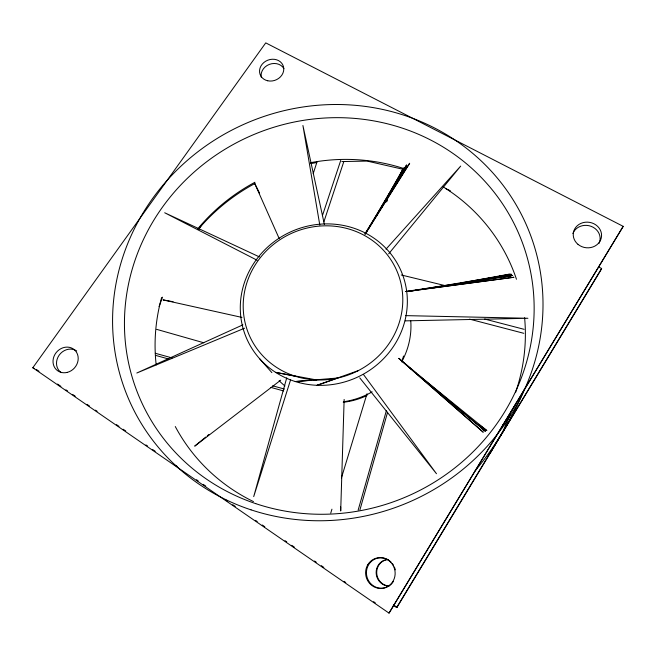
<?xml version="1.0" encoding="UTF-8"?>
<svg xmlns="http://www.w3.org/2000/svg" width="656" height="656" viewBox="0 0 656 656"><rect width="100%" height="100%" fill="white"/><g stroke="black" fill="none" stroke-linecap="round" stroke-linejoin="round"><path stroke-width="0.98" d="M344.146 399.438L340.702 510.991L340.677 506.916M286.738 377.831L253.708 496.617L290.551 379.947M359.939 509.827L387.598 412.214M401.849 361.932L403.522 356.019M358.16 510.114L386.376 410.689M330.747 513.099L331.936 509.179M341.44 477.88L366.991 393.764M313.224 173.569L317.012 161.893M323.875 221.851L343.834 161.524M322.408 215.676L340.735 160.433M159.055 306.614L162.532 297.152M502.906 431.771L510.442 413.108M397.995 178.981L402.538 169.855L383.104 204.574M598.903 267.049L601.618 268.493L600.494 270.69L397.019 607.284L396.626 607.571L393.256 605.267M623.2 226.353L389.024 613.122L32.8 367.745L265.746 42.878L623.2 226.353L389.024 613.122M404.736 168.666L406.671 165.091L364.884 234.044M386.573 201.9L387.557 200.105M404.711 168.682L406.671 165.091L384.375 202.655M381.111 208.132L382.112 206.353M365.991 233.11L367.016 231.355M368.032 229.6L404.301 167.305M503.218 430.918L490.45 452.73A189.617 182.425 -24.6 0 1 489.212 454.288M504.243 429.172L505.776 426.556M506.801 424.809L512.926 414.338M514.46 411.722L515.993 409.098M376.593 215.758L377.635 214.012M379.193 211.388L380.226 209.641M381.784 207.017L383.334 204.401M396.626 607.571L601.618 268.493M365.228 234.233L409.656 163.237L365.138 233.749M198.817 229.19L200.523 226.697A189.617 182.425 -24.6 0 1 254.799 183.565M198.76 229.198L201.695 225.024M388.664 253.847L460.692 166.091L385.999 249.173M205.746 437.06L194.709 446.146L280.711 380.168M207.321 435.764L208.895 434.461M242.892 324.843L136.817 373.018L244.565 328.205M358.233 370.648L317.061 385.293L337.922 378.004L313.543 380.021M506.153 275.085L509.138 274.356L495.173 277.127M501.291 276.479L511.311 274.339L419.766 289.665M497.363 277.242L499.355 276.824M504.333 275.791L511.311 274.339L481.233 279.718M488.187 278.521L490.188 278.119M446.072 285.754L448.081 285.393M450.082 285.024L452.082 284.655M454.083 284.286L459.093 283.367M461.094 282.998L510.155 273.987M473.206 281.153L475.215 280.793M477.224 280.432L479.224 280.079M411.722 291.01L417.757 290.001M433.936 287.722L435.953 287.41M438.979 286.934L440.996 286.623M447.048 285.672L449.065 285.36M451.074 285.04L457.125 284.097M459.143 283.786L462.168 283.31M464.186 282.99L470.237 282.047M472.254 281.736L512.582 275.422L503.595 277.193L512.582 275.422L405.392 291.535M406.064 291.543L513.968 277.258L406.441 291.584M311.51 380.193L295.257 381.538L316.577 379.947L275.586 372.354L295.766 376.388M405.178 320.866L527.916 318.275L405.654 315.626M341.825 161.565L367.114 161.081L403.53 169.404M173.094 301.719L163.073 299.899L241.974 317.422M401.234 274.971L444.989 285.581M484.645 319.046L524.119 329.32M469.557 319.136L523.808 333.314M155.316 353.281L172.085 357.922M272.675 385.81L284.507 389.09M155.767 355.429L168.559 358.98M270.895 387.401L283.687 390.96M156.669 329.353L203.795 342.776M259.391 256.906L164.689 212.765L257.185 260.268M32.8 367.745L34.637 368.647M445.686 188.567L450.188 190.88L448.368 189.855M393.641 604.971L397.019 607.284M36.474 369.549L38.999 371.288M57.531 384.047L60.901 386.359M65.953 389.844L67.634 391.001M72.693 394.477L75.219 396.224M87.01 404.342L89.536 406.08M95.432 410.139L97.113 411.296M116.481 424.637L119.007 426.375M123.221 429.278L125.747 431.017M145.96 444.932L147.649 446.096M152.7 449.573L155.226 451.312M175.439 465.227L177.12 466.391M196.497 479.725L198.178 480.889M203.237 484.366L205.763 486.112M226 500.044L227.689 501.209M232.749 504.694L235.283 506.432M255.52 520.372L257.209 521.528M262.269 525.013L264.794 526.76M285.04 540.692L286.721 541.856M291.781 545.341L294.314 547.079M314.552 561.019L316.241 562.184M321.301 565.661L323.826 567.407M344.072 581.339L345.753 582.503M373.584 601.667L375.273 602.831M478.626 424.424L486.85 430.533L417.872 374.576M482.086 428.598L485.317 431.09L398.889 358.34M480.487 427.359L485.317 431.09L454.641 405.605M409.943 368.139L411.525 369.426M413.903 371.353L416.281 373.289M431.041 385.999L432.616 387.311M434.977 389.27L436.552 390.574M438.913 392.534L440.479 393.846M442.841 395.806L445.203 397.766M446.777 399.069L449.139 401.029M450.705 402.341L453.066 404.301M398.807 358.463L483.251 432.222L399.274 358.709M259.415 358.496L271.887 372.641M359.75 377.848L436.486 473.73L363.736 374.847M259.53 193.044L254.495 183.016L279.259 238.718M324.4 224.475L302.916 125.485L319.808 225.098M410.763 320.858A76.654 73.431 -24.7 0 1 401.898 361.415M372.141 391.853A76.654 73.431 -24.7 0 1 343.359 401.784M284.934 385.958A76.654 73.431 -24.7 0 1 279.128 380.685M310.805 163.615A189.617 182.425 -24.6 0 1 316.766 162.565M524.595 317.701A186.411 179.072 -24.6 0 1 515.534 392.591M253.47 501.594A186.411 179.072 -24.6 0 1 175.283 426.539M156.185 364.9A186.411 179.072 -24.6 0 1 161.622 297.545M197.825 228.764A186.411 179.072 -24.6 0 1 254.971 182.253M310.411 162.713A186.411 179.072 -24.6 0 1 403.809 168.551M442.57 186.484A186.411 179.072 -24.6 0 1 516.469 279.259M524.242 389.82A313.437 289.985 -34.1 0 1 475.182 470.852M516.444 402.817A351.747 320.415 -33.5 0 1 505.161 421.57M504.07 423.243A351.747 320.415 -33.5 0 1 502.98 424.924M572.86 233.52A14.063 12.718 8.5 0 1 591.146 226.345A14.063 12.718 8.5 0 1 599.043 243.384M388.967 586.013A13.325 12.735 76 0 1 376.692 572.844A13.325 12.735 76 0 1 388.237 559.486M386.991 587.063A15.277 14.596 77.9 0 1 368.582 580.765A15.277 14.596 77.9 0 1 371.796 561.028A15.277 14.596 77.9 0 1 391.058 562.11M392.362 563.586A15.277 14.596 77.9 0 1 393.477 565.234M394.371 567.005A15.277 14.596 77.9 0 1 395.289 569.859M393.436 581.364A15.277 14.596 77.9 0 1 387.86 586.644M388.516 586.136A13.432 12.833 76.1 0 1 376.15 572.86A13.432 12.833 76.1 0 1 387.778 559.404M261.293 77.326A12.226 10.619 -21.6 0 1 269.337 64.403A12.226 10.619 -21.6 0 1 283.917 68.642M367.04 395.461A70.487 67.691 -24.7 0 1 343.277 402.267M61.254 372.649A13.325 11.865 -49.7 0 1 59.163 355.158A13.325 11.865 -49.7 0 1 76.67 350.935M299.12 382.645A84.28 79.966 -24.8 0 0 405.269 283.589A84.28 79.966 -24.8 0 0 267.049 247.632A84.28 79.966 -24.8 0 0 299.12 382.645M299.292 377.397A80.524 76.35 -24.8 0 0 400.841 282.9A80.524 76.35 -24.8 0 0 268.862 248.427A80.524 76.35 -24.8 0 0 299.292 377.397M255.725 503.628A206.591 196.488 -24.8 0 0 531.655 277.677A206.591 196.488 -24.8 0 0 200.515 166.624A206.591 196.488 -24.8 0 0 255.725 503.628M251.076 509.86A217.103 206.164 -24.8 0 0 540.29 271.592A217.103 206.164 -24.8 0 0 191.995 156.456A217.103 206.164 -24.8 0 0 251.076 509.86M67.166 372.411A13.448 11.956 -49.6 0 0 75.661 351.067A13.448 11.956 -49.6 0 0 53.997 356.347A13.448 11.956 -49.6 0 0 67.166 372.411M367.901 564.554A15.432 14.744 78 0 0 379.767 588.416A15.432 14.744 78 0 0 393.469 566.161A15.432 14.744 78 0 0 367.901 564.554M578.018 244.368A14.202 12.825 8.3 0 0 601.29 237.907A14.202 12.825 8.3 0 0 582.897 222.687A14.202 12.825 8.3 0 0 578.018 244.368M267.714 80.778A12.333 10.685 -21.6 0 0 283.556 67.027A12.333 10.685 -21.6 0 0 263.704 62.648A12.333 10.685 -21.6 0 0 267.714 80.778"/></g></svg>
